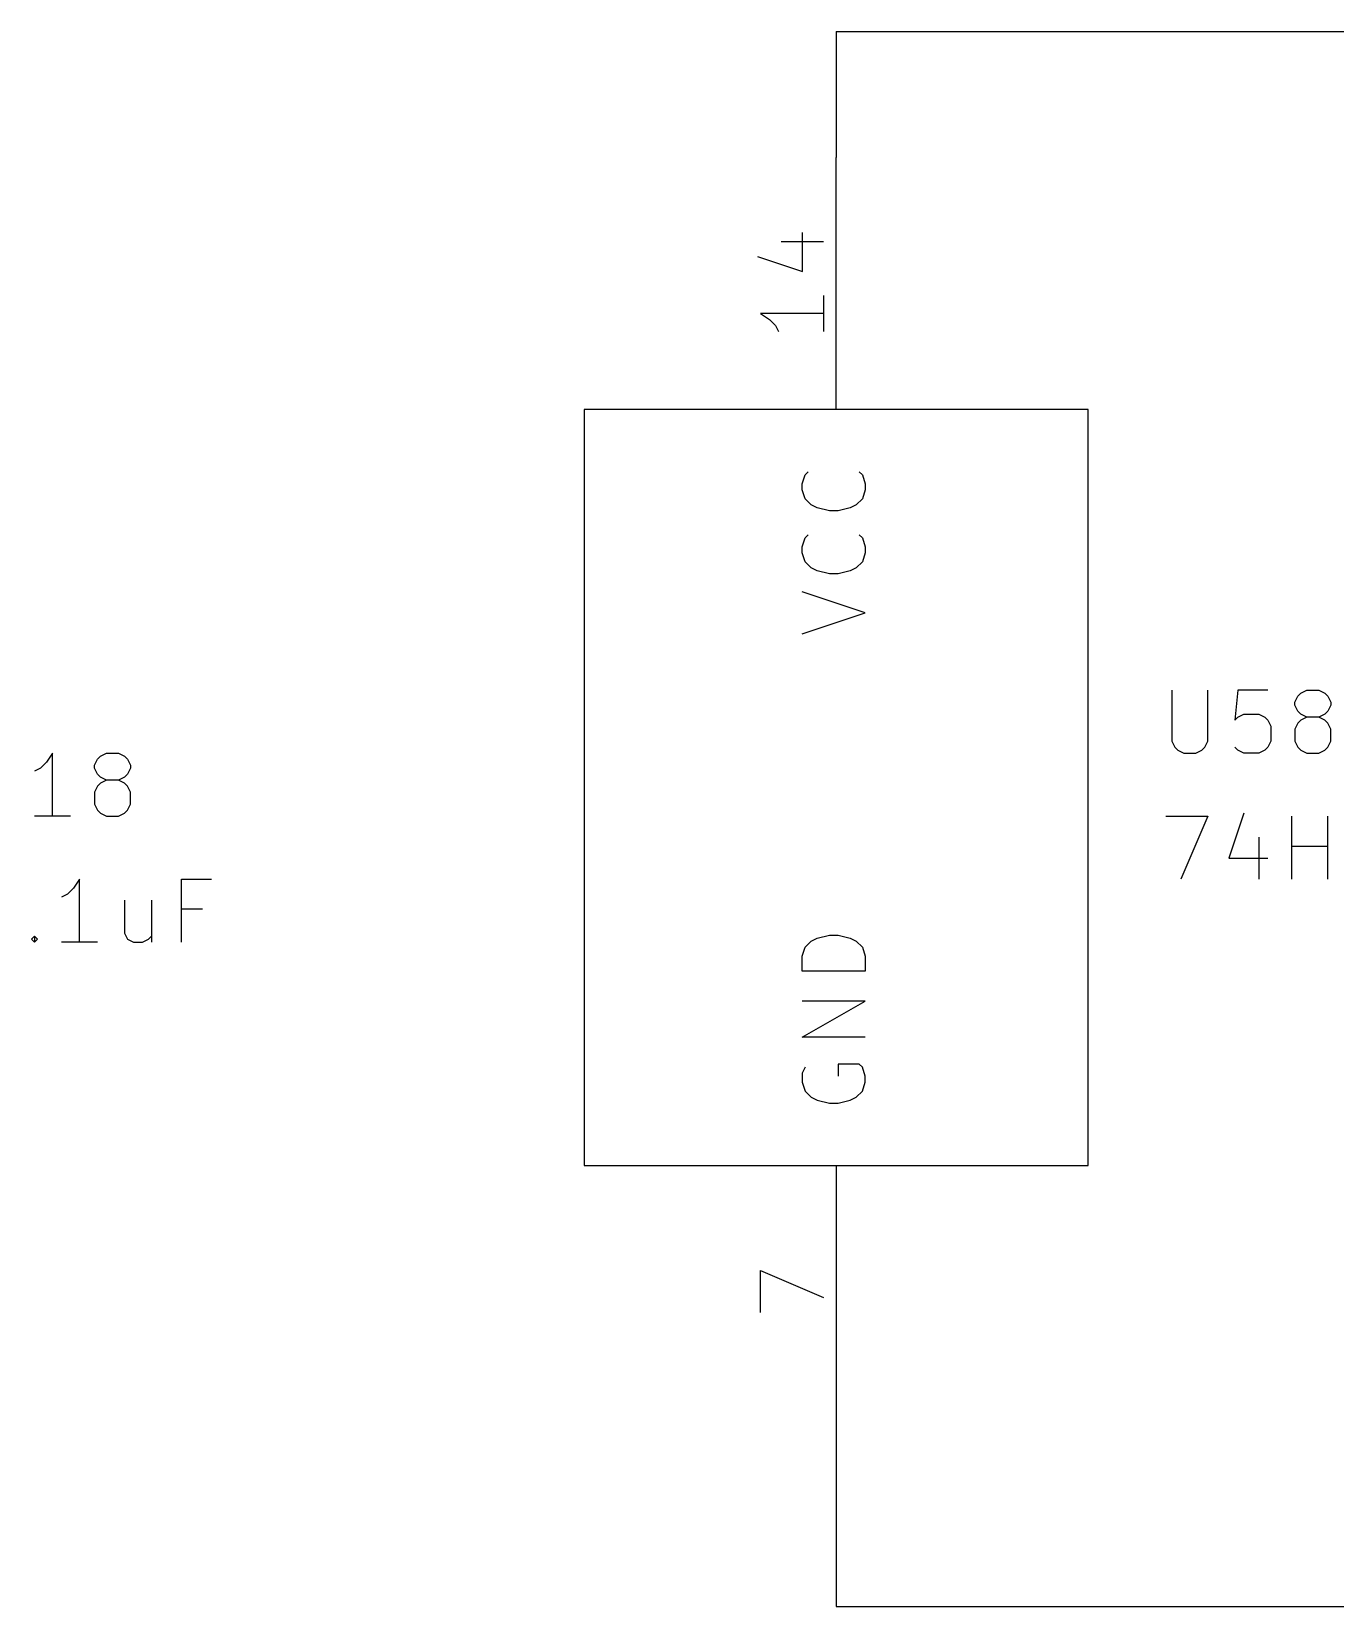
# Model space of a CAD drawing. Extents: x 0.4 to 16.1, y -11.3 to -0.4.
# Drawn here: x 3.962 to 4.996, y -8.5 to -7.25 of the extents above; entities that cross this region are included whole.
import ezdxf

# ---------------------------------------------------------------- set-up
doc = ezdxf.new("R2010")
doc.units = 0
doc.header["$MEASUREMENT"] = 0
for name, color, linetype in [('CYAN2', 4, 'CONTINUOUS'), ('GREEN3', 91, 'CONTINUOUS'), ('LYELLOW', 51, 'CONTINUOUS'), ('RED2', 1, 'CONTINUOUS'), ('RED3', 11, 'CONTINUOUS')]:
    doc.layers.add(name, color=color, linetype=linetype)

msp = doc.modelspace()

# ---------------------------------------------------------------- linework, layer by layer
at = {"layer": 'CYAN2', "linetype": 'CONTINUOUS'}
for p, q in [((4.5755, -7.6019), (4.5779, -7.5995)), ((4.5755, -7.6019), (4.5779, -7.5995)), ((4.6184, -7.5995), (4.6208, -7.6019)), ((4.6184, -7.5995), (4.6208, -7.6019)), ((4.5731, -7.609), (4.5755, -7.6019)), ((4.5731, -7.609), (4.5755, -7.6019)), ((4.5731, -7.6138), (4.5731, -7.609)), ((4.5731, -7.6138), (4.5731, -7.609)), ((4.6208, -7.6019), (4.6231, -7.609)), ((4.6208, -7.6019), (4.6231, -7.609)), ((4.6231, -7.609), (4.6231, -7.6138)), ((4.6231, -7.609), (4.6231, -7.6138)), ((4.5755, -7.6209), (4.5731, -7.6138)), ((4.5755, -7.6209), (4.5731, -7.6138)), ((4.5803, -7.6257), (4.5755, -7.6209)), ((4.5803, -7.6257), (4.5755, -7.6209)), ((4.6208, -7.6209), (4.616, -7.6257)), ((4.6208, -7.6209), (4.616, -7.6257)), ((4.6231, -7.6138), (4.6208, -7.6209)), ((4.6231, -7.6138), (4.6208, -7.6209)), ((4.585, -7.6281), (4.5803, -7.6257)), ((4.585, -7.6281), (4.5803, -7.6257)), ((4.5946, -7.6305), (4.585, -7.6281)), ((4.5946, -7.6305), (4.585, -7.6281)), ((4.6017, -7.6305), (4.5946, -7.6305)), ((4.6017, -7.6305), (4.5946, -7.6305)), ((4.6112, -7.6281), (4.6017, -7.6305)), ((4.6112, -7.6281), (4.6017, -7.6305)), ((4.616, -7.6257), (4.6112, -7.6281)), ((4.616, -7.6257), (4.6112, -7.6281)), ((4.5755, -7.6519), (4.5779, -7.6495)), ((4.5755, -7.6519), (4.5779, -7.6495)), ((4.6184, -7.6495), (4.6208, -7.6519)), ((4.6184, -7.6495), (4.6208, -7.6519)), ((4.5731, -7.659), (4.5755, -7.6519)), ((4.5731, -7.659), (4.5755, -7.6519)), ((4.5731, -7.6638), (4.5731, -7.659)), ((4.5731, -7.6638), (4.5731, -7.659)), ((4.6208, -7.6519), (4.6231, -7.659)), ((4.6208, -7.6519), (4.6231, -7.659)), ((4.6231, -7.659), (4.6231, -7.6638)), ((4.6231, -7.659), (4.6231, -7.6638)), ((4.5755, -7.6709), (4.5731, -7.6638)), ((4.5755, -7.6709), (4.5731, -7.6638)), ((4.5803, -7.6757), (4.5755, -7.6709)), ((4.5803, -7.6757), (4.5755, -7.6709)), ((4.6208, -7.6709), (4.616, -7.6757)), ((4.6208, -7.6709), (4.616, -7.6757)), ((4.6231, -7.6638), (4.6208, -7.6709)), ((4.6231, -7.6638), (4.6208, -7.6709)), ((4.585, -7.6781), (4.5803, -7.6757)), ((4.585, -7.6781), (4.5803, -7.6757)), ((4.5946, -7.6805), (4.585, -7.6781)), ((4.5946, -7.6805), (4.585, -7.6781)), ((4.6017, -7.6805), (4.5946, -7.6805)), ((4.6017, -7.6805), (4.5946, -7.6805)), ((4.6112, -7.6781), (4.6017, -7.6805)), ((4.6112, -7.6781), (4.6017, -7.6805)), ((4.616, -7.6757), (4.6112, -7.6781)), ((4.616, -7.6757), (4.6112, -7.6781)), ((4.6231, -7.7114), (4.5731, -7.6948)), ((4.6231, -7.7114), (4.5731, -7.6948)), ((4.5731, -7.7281), (4.6231, -7.7114)), ((4.5731, -7.7281), (4.6231, -7.7114)), ((4.8663, -7.7728), (4.8663, -7.8133)), ((4.8663, -7.7728), (4.8663, -7.8133)), ((4.8949, -7.8133), (4.8949, -7.7728)), ((4.8949, -7.8133), (4.8949, -7.7728)), ((4.9187, -7.7728), (4.9163, -7.7966)), ((4.9187, -7.7728), (4.9163, -7.7966)), ((4.9425, -7.7728), (4.9187, -7.7728)), ((4.9425, -7.7728), (4.9187, -7.7728)), ((4.9687, -7.7752), (4.9734, -7.7728)), ((4.9687, -7.7752), (4.9734, -7.7728)), ((4.9734, -7.7728), (4.9829, -7.7728)), ((4.9734, -7.7728), (4.9829, -7.7728)), ((4.9829, -7.7728), (4.9877, -7.7752)), ((4.9829, -7.7728), (4.9877, -7.7752)), ((4.9639, -7.7823), (4.9663, -7.7776)), ((4.9639, -7.7823), (4.9663, -7.7776)), ((4.9639, -7.7847), (4.9639, -7.7823)), ((4.9639, -7.7847), (4.9639, -7.7823)), ((4.9663, -7.7895), (4.9639, -7.7847)), ((4.9663, -7.7895), (4.9639, -7.7847)), ((4.9663, -7.7776), (4.9687, -7.7752)), ((4.9663, -7.7776), (4.9687, -7.7752)), ((4.9877, -7.7752), (4.9901, -7.7776)), ((4.9877, -7.7752), (4.9901, -7.7776)), ((4.9901, -7.7776), (4.9925, -7.7823)), ((4.9901, -7.7776), (4.9925, -7.7823)), ((4.9925, -7.7847), (4.9901, -7.7895)), ((4.9925, -7.7847), (4.9901, -7.7895)), ((4.9925, -7.7823), (4.9925, -7.7847)), ((4.9925, -7.7823), (4.9925, -7.7847)), ((4.9163, -7.7966), (4.9187, -7.7942)), ((4.9163, -7.7966), (4.9187, -7.7942)), ((4.9187, -7.7942), (4.9234, -7.7918)), ((4.9187, -7.7942), (4.9234, -7.7918)), ((4.9234, -7.7918), (4.9353, -7.7918)), ((4.9234, -7.7918), (4.9353, -7.7918)), ((4.9353, -7.7918), (4.9401, -7.7942)), ((4.9353, -7.7918), (4.9401, -7.7942)), ((4.9401, -7.7942), (4.9425, -7.7966)), ((4.9401, -7.7942), (4.9425, -7.7966)), ((4.9425, -7.7966), (4.9449, -7.8014)), ((4.9425, -7.7966), (4.9449, -7.8014)), ((4.9663, -7.799), (4.9639, -7.8038)), ((4.9663, -7.799), (4.9639, -7.8038)), ((4.9687, -7.7918), (4.9663, -7.7895)), ((4.9687, -7.7918), (4.9663, -7.7895)), ((4.9687, -7.7966), (4.9663, -7.799)), ((4.9687, -7.7966), (4.9663, -7.799)), ((4.9734, -7.7942), (4.9687, -7.7918)), ((4.9734, -7.7942), (4.9687, -7.7918)), ((4.9734, -7.7942), (4.9687, -7.7966)), ((4.9734, -7.7942), (4.9687, -7.7966)), ((4.9829, -7.7942), (4.9734, -7.7942)), ((4.9829, -7.7942), (4.9734, -7.7942)), ((4.9877, -7.7918), (4.9829, -7.7942)), ((4.9877, -7.7918), (4.9829, -7.7942)), ((4.9877, -7.7966), (4.9829, -7.7942)), ((4.9877, -7.7966), (4.9829, -7.7942)), ((4.9901, -7.7895), (4.9877, -7.7918)), ((4.9901, -7.7895), (4.9877, -7.7918)), ((4.9901, -7.799), (4.9877, -7.7966)), ((4.9901, -7.799), (4.9877, -7.7966)), ((4.9925, -7.8038), (4.9901, -7.799)), ((4.9925, -7.8038), (4.9901, -7.799)), ((4.9449, -7.8014), (4.9449, -7.8133)), ((4.9449, -7.8014), (4.9449, -7.8133)), ((4.9639, -7.8038), (4.9639, -7.8133)), ((4.9639, -7.8038), (4.9639, -7.8133)), ((4.9925, -7.8133), (4.9925, -7.8038)), ((4.9925, -7.8133), (4.9925, -7.8038)), ((3.9782, -7.8228), (3.9734, -7.8299)), ((3.9782, -7.8728), (3.9782, -7.8228)), ((4.0163, -7.8252), (4.021, -7.8228)), ((4.021, -7.8228), (4.0306, -7.8228)), ((4.0306, -7.8228), (4.0353, -7.8252)), ((4.8663, -7.8133), (4.8687, -7.818)), ((4.8663, -7.8133), (4.8687, -7.818)), ((4.8687, -7.818), (4.871, -7.8204)), ((4.8687, -7.818), (4.871, -7.8204)), ((4.871, -7.8204), (4.8758, -7.8228)), ((4.871, -7.8204), (4.8758, -7.8228)), ((4.8758, -7.8228), (4.8853, -7.8228)), ((4.8758, -7.8228), (4.8853, -7.8228)), ((4.8853, -7.8228), (4.8901, -7.8204)), ((4.8853, -7.8228), (4.8901, -7.8204)), ((4.8901, -7.8204), (4.8925, -7.818)), ((4.8901, -7.8204), (4.8925, -7.818)), ((4.8925, -7.818), (4.8949, -7.8133)), ((4.8925, -7.818), (4.8949, -7.8133)), ((4.9187, -7.8204), (4.9163, -7.818)), ((4.9187, -7.8204), (4.9163, -7.818)), ((4.9234, -7.8228), (4.9187, -7.8204)), ((4.9234, -7.8228), (4.9187, -7.8204)), ((4.9353, -7.8228), (4.9234, -7.8228)), ((4.9353, -7.8228), (4.9234, -7.8228)), ((4.9401, -7.8204), (4.9353, -7.8228)), ((4.9401, -7.8204), (4.9353, -7.8228)), ((4.9425, -7.818), (4.9401, -7.8204)), ((4.9425, -7.818), (4.9401, -7.8204)), ((4.9449, -7.8133), (4.9425, -7.818)), ((4.9449, -7.8133), (4.9425, -7.818)), ((4.9639, -7.8133), (4.9663, -7.818)), ((4.9639, -7.8133), (4.9663, -7.818)), ((4.9663, -7.818), (4.9687, -7.8204)), ((4.9663, -7.818), (4.9687, -7.8204)), ((4.9687, -7.8204), (4.9734, -7.8228)), ((4.9687, -7.8204), (4.9734, -7.8228)), ((4.9734, -7.8228), (4.9829, -7.8228)), ((4.9734, -7.8228), (4.9829, -7.8228)), ((4.9829, -7.8228), (4.9877, -7.8204)), ((4.9829, -7.8228), (4.9877, -7.8204)), ((4.9877, -7.8204), (4.9901, -7.818)), ((4.9877, -7.8204), (4.9901, -7.818)), ((4.9901, -7.818), (4.9925, -7.8133)), ((4.9901, -7.818), (4.9925, -7.8133)), ((3.9687, -7.8347), (3.9639, -7.8371)), ((3.9734, -7.8299), (3.9687, -7.8347)), ((4.0115, -7.8323), (4.0139, -7.8276)), ((4.0115, -7.8347), (4.0115, -7.8323)), ((4.0139, -7.8395), (4.0115, -7.8347)), ((4.0139, -7.8276), (4.0163, -7.8252)), ((4.0353, -7.8252), (4.0377, -7.8276)), ((4.0377, -7.8276), (4.0401, -7.8323)), ((4.0401, -7.8347), (4.0377, -7.8395)), ((4.0401, -7.8323), (4.0401, -7.8347)), ((4.0139, -7.849), (4.0115, -7.8538)), ((4.0163, -7.8418), (4.0139, -7.8395)), ((4.0163, -7.8466), (4.0139, -7.849)), ((4.021, -7.8442), (4.0163, -7.8418)), ((4.021, -7.8442), (4.0163, -7.8466)), ((4.0306, -7.8442), (4.021, -7.8442)), ((4.0353, -7.8418), (4.0306, -7.8442)), ((4.0353, -7.8466), (4.0306, -7.8442)), ((4.0377, -7.8395), (4.0353, -7.8418)), ((4.0377, -7.849), (4.0353, -7.8466)), ((4.0401, -7.8538), (4.0377, -7.849)), ((4.0115, -7.8538), (4.0115, -7.8633)), ((4.0401, -7.8633), (4.0401, -7.8538)), ((3.9925, -7.8728), (3.9639, -7.8728)), ((4.0115, -7.8633), (4.0139, -7.868)), ((4.0139, -7.868), (4.0163, -7.8704)), ((4.0163, -7.8704), (4.021, -7.8728)), ((4.021, -7.8728), (4.0306, -7.8728)), ((4.0306, -7.8728), (4.0353, -7.8704)), ((4.0353, -7.8704), (4.0377, -7.868)), ((4.0377, -7.868), (4.0401, -7.8633)), ((4.8615, -7.8728), (4.8949, -7.8728)), ((4.8615, -7.8728), (4.8949, -7.8728)), ((4.8949, -7.8728), (4.8734, -7.9228)), ((4.8949, -7.8728), (4.8734, -7.9228)), ((4.9234, -7.8704), (4.9115, -7.9061)), ((4.9234, -7.8704), (4.9115, -7.9061)), ((4.9615, -7.9228), (4.9615, -7.8728)), ((4.9615, -7.9228), (4.9615, -7.8728)), ((4.9901, -7.9228), (4.9901, -7.8728)), ((4.9901, -7.9228), (4.9901, -7.8728)), ((4.9353, -7.8895), (4.9353, -7.9228)), ((4.9353, -7.8895), (4.9353, -7.9228)), ((4.9615, -7.8966), (4.9901, -7.8966)), ((4.9615, -7.8966), (4.9901, -7.8966)), ((4.9115, -7.9061), (4.9425, -7.9061)), ((4.9115, -7.9061), (4.9425, -7.9061)), ((3.9996, -7.9228), (3.9949, -7.9299)), ((3.9996, -7.9728), (3.9996, -7.9228)), ((4.0806, -7.9728), (4.0806, -7.9228)), ((4.0806, -7.9228), (4.1044, -7.9228)), ((3.9901, -7.9347), (3.9853, -7.9371)), ((3.9949, -7.9299), (3.9901, -7.9347)), ((4.0353, -7.9395), (4.0353, -7.9657)), ((4.0568, -7.9395), (4.0568, -7.9728)), ((4.0972, -7.9466), (4.0806, -7.9466)), ((3.9615, -7.9704), (3.9639, -7.968)), ((3.9639, -7.9728), (3.9615, -7.9704)), ((3.9639, -7.968), (3.9663, -7.9704)), ((3.9639, -7.968), (3.9639, -7.9728)), ((3.9663, -7.9704), (3.9639, -7.9728)), ((4.0139, -7.9728), (3.9853, -7.9728)), ((4.0353, -7.9657), (4.0377, -7.9704)), ((4.0377, -7.9704), (4.0425, -7.9728)), ((4.0425, -7.9728), (4.0496, -7.9728)), ((4.0496, -7.9728), (4.0544, -7.9704)), ((4.0544, -7.9704), (4.0568, -7.968)), ((4.5755, -7.9767), (4.5803, -7.9719)), ((4.5755, -7.9767), (4.5803, -7.9719)), ((4.5803, -7.9719), (4.585, -7.9695)), ((4.5803, -7.9719), (4.585, -7.9695)), ((4.585, -7.9695), (4.5946, -7.9671)), ((4.585, -7.9695), (4.5946, -7.9671)), ((4.5946, -7.9671), (4.6017, -7.9671)), ((4.5946, -7.9671), (4.6017, -7.9671)), ((4.6017, -7.9671), (4.6112, -7.9695)), ((4.6017, -7.9671), (4.6112, -7.9695)), ((4.6112, -7.9695), (4.616, -7.9719)), ((4.6112, -7.9695), (4.616, -7.9719)), ((4.616, -7.9719), (4.6208, -7.9767)), ((4.616, -7.9719), (4.6208, -7.9767)), ((4.5731, -7.9838), (4.5755, -7.9767)), ((4.5731, -7.9838), (4.5755, -7.9767)), ((4.5731, -7.9957), (4.5731, -7.9838)), ((4.5731, -7.9957), (4.5731, -7.9838)), ((4.6208, -7.9767), (4.6231, -7.9838)), ((4.6208, -7.9767), (4.6231, -7.9838)), ((4.6231, -7.9838), (4.6231, -7.9957)), ((4.6231, -7.9838), (4.6231, -7.9957)), ((4.6231, -7.9957), (4.5731, -7.9957)), ((4.6231, -7.9957), (4.5731, -7.9957)), ((4.5731, -8.0481), (4.6231, -8.0195)), ((4.6231, -8.0195), (4.5731, -8.0195)), ((4.5731, -8.0481), (4.6231, -8.0195)), ((4.6231, -8.0195), (4.5731, -8.0195)), ((4.6231, -8.0481), (4.5731, -8.0481)), ((4.6231, -8.0481), (4.5731, -8.0481)), ((4.5755, -8.0719), (4.5731, -8.0767)), ((4.5755, -8.0719), (4.5731, -8.0767)), ((4.6184, -8.0695), (4.6017, -8.0695)), ((4.6017, -8.0695), (4.6017, -8.079)), ((4.6184, -8.0695), (4.6017, -8.0695)), ((4.6017, -8.0695), (4.6017, -8.079)), ((4.6208, -8.0719), (4.6184, -8.0695)), ((4.6208, -8.0719), (4.6184, -8.0695)), ((4.6231, -8.079), (4.6208, -8.0719)), ((4.6231, -8.079), (4.6208, -8.0719)), ((4.5731, -8.0767), (4.5731, -8.0838)), ((4.5731, -8.0767), (4.5731, -8.0838)), ((4.5731, -8.0838), (4.5755, -8.0909)), ((4.5731, -8.0838), (4.5755, -8.0909)), ((4.6208, -8.0909), (4.6231, -8.0838)), ((4.6208, -8.0909), (4.6231, -8.0838)), ((4.6231, -8.0838), (4.6231, -8.079)), ((4.6231, -8.0838), (4.6231, -8.079)), ((4.5755, -8.0909), (4.5803, -8.0957)), ((4.5755, -8.0909), (4.5803, -8.0957)), ((4.5803, -8.0957), (4.585, -8.0981)), ((4.5803, -8.0957), (4.585, -8.0981)), ((4.585, -8.0981), (4.5946, -8.1005)), ((4.585, -8.0981), (4.5946, -8.1005)), ((4.6017, -8.1005), (4.6112, -8.0981)), ((4.6017, -8.1005), (4.6112, -8.0981)), ((4.6112, -8.0981), (4.616, -8.0957)), ((4.6112, -8.0981), (4.616, -8.0957)), ((4.616, -8.0957), (4.6208, -8.0909)), ((4.616, -8.0957), (4.6208, -8.0909)), ((4.5946, -8.1005), (4.6017, -8.1005)), ((4.5946, -8.1005), (4.6017, -8.1005))]:
    msp.add_line(p, q, dxfattribs=at)
at = {"layer": 'GREEN3', "linetype": 'CONTINUOUS'}
for p, q in [((4.6, -7.25), (5.2, -7.25)), ((4.6, -7.25), (4.6, -7.35)), ((4.6, -8.35), (4.6, -8.5)), ((4.6, -8.5), (5.2, -8.5))]:
    msp.add_line(p, q, dxfattribs=at)
at = {"layer": 'LYELLOW', "linetype": 'CONTINUOUS'}
for p, q in [((4.4, -7.55), (4.4, -8.15)), ((4.8, -7.55), (4.4, -7.55)), ((4.8, -8.15), (4.8, -7.55)), ((4.4, -8.15), (4.8, -8.15))]:
    msp.add_line(p, q, dxfattribs=at)
at = {"layer": 'RED2', "linetype": 'CONTINUOUS'}
for p, q in [((4.6, -7.55), (4.6, -7.35)), ((4.6, -7.55), (4.6, -7.35)), ((4.4, -7.55), (4.4, -8.15)), ((4.8, -7.55), (4.4, -7.55)), ((4.8, -8.15), (4.8, -7.55)), ((4.4, -8.15), (4.8, -8.15)), ((4.6, -8.15), (4.6, -8.35)), ((4.6, -8.15), (4.6, -8.35))]:
    msp.add_line(p, q, dxfattribs=at)
at = {"layer": 'RED3', "linetype": 'CONTINUOUS'}
for p, q in [((4.5732, -7.4405), (4.5732, -7.4095)), ((4.5732, -7.4405), (4.5732, -7.4095)), ((4.5565, -7.4167), (4.5899, -7.4167)), ((4.5565, -7.4167), (4.5899, -7.4167)), ((4.5375, -7.4286), (4.5732, -7.4405)), ((4.5375, -7.4286), (4.5732, -7.4405)), ((4.5899, -7.4595), (4.5899, -7.4881)), ((4.5899, -7.4595), (4.5899, -7.4881)), ((4.5899, -7.4738), (4.5399, -7.4738)), ((4.5399, -7.4738), (4.547, -7.4786)), ((4.5899, -7.4738), (4.5399, -7.4738)), ((4.5399, -7.4738), (4.547, -7.4786)), ((4.547, -7.4786), (4.5518, -7.4833)), ((4.547, -7.4786), (4.5518, -7.4833)), ((4.5518, -7.4833), (4.5542, -7.4881)), ((4.5518, -7.4833), (4.5542, -7.4881)), ((4.5399, -8.2667), (4.5399, -8.2333)), ((4.5399, -8.2333), (4.5899, -8.2548)), ((4.5399, -8.2667), (4.5399, -8.2333)), ((4.5399, -8.2333), (4.5899, -8.2548))]:
    msp.add_line(p, q, dxfattribs=at)

doc.saveas('drawing.dxf')
